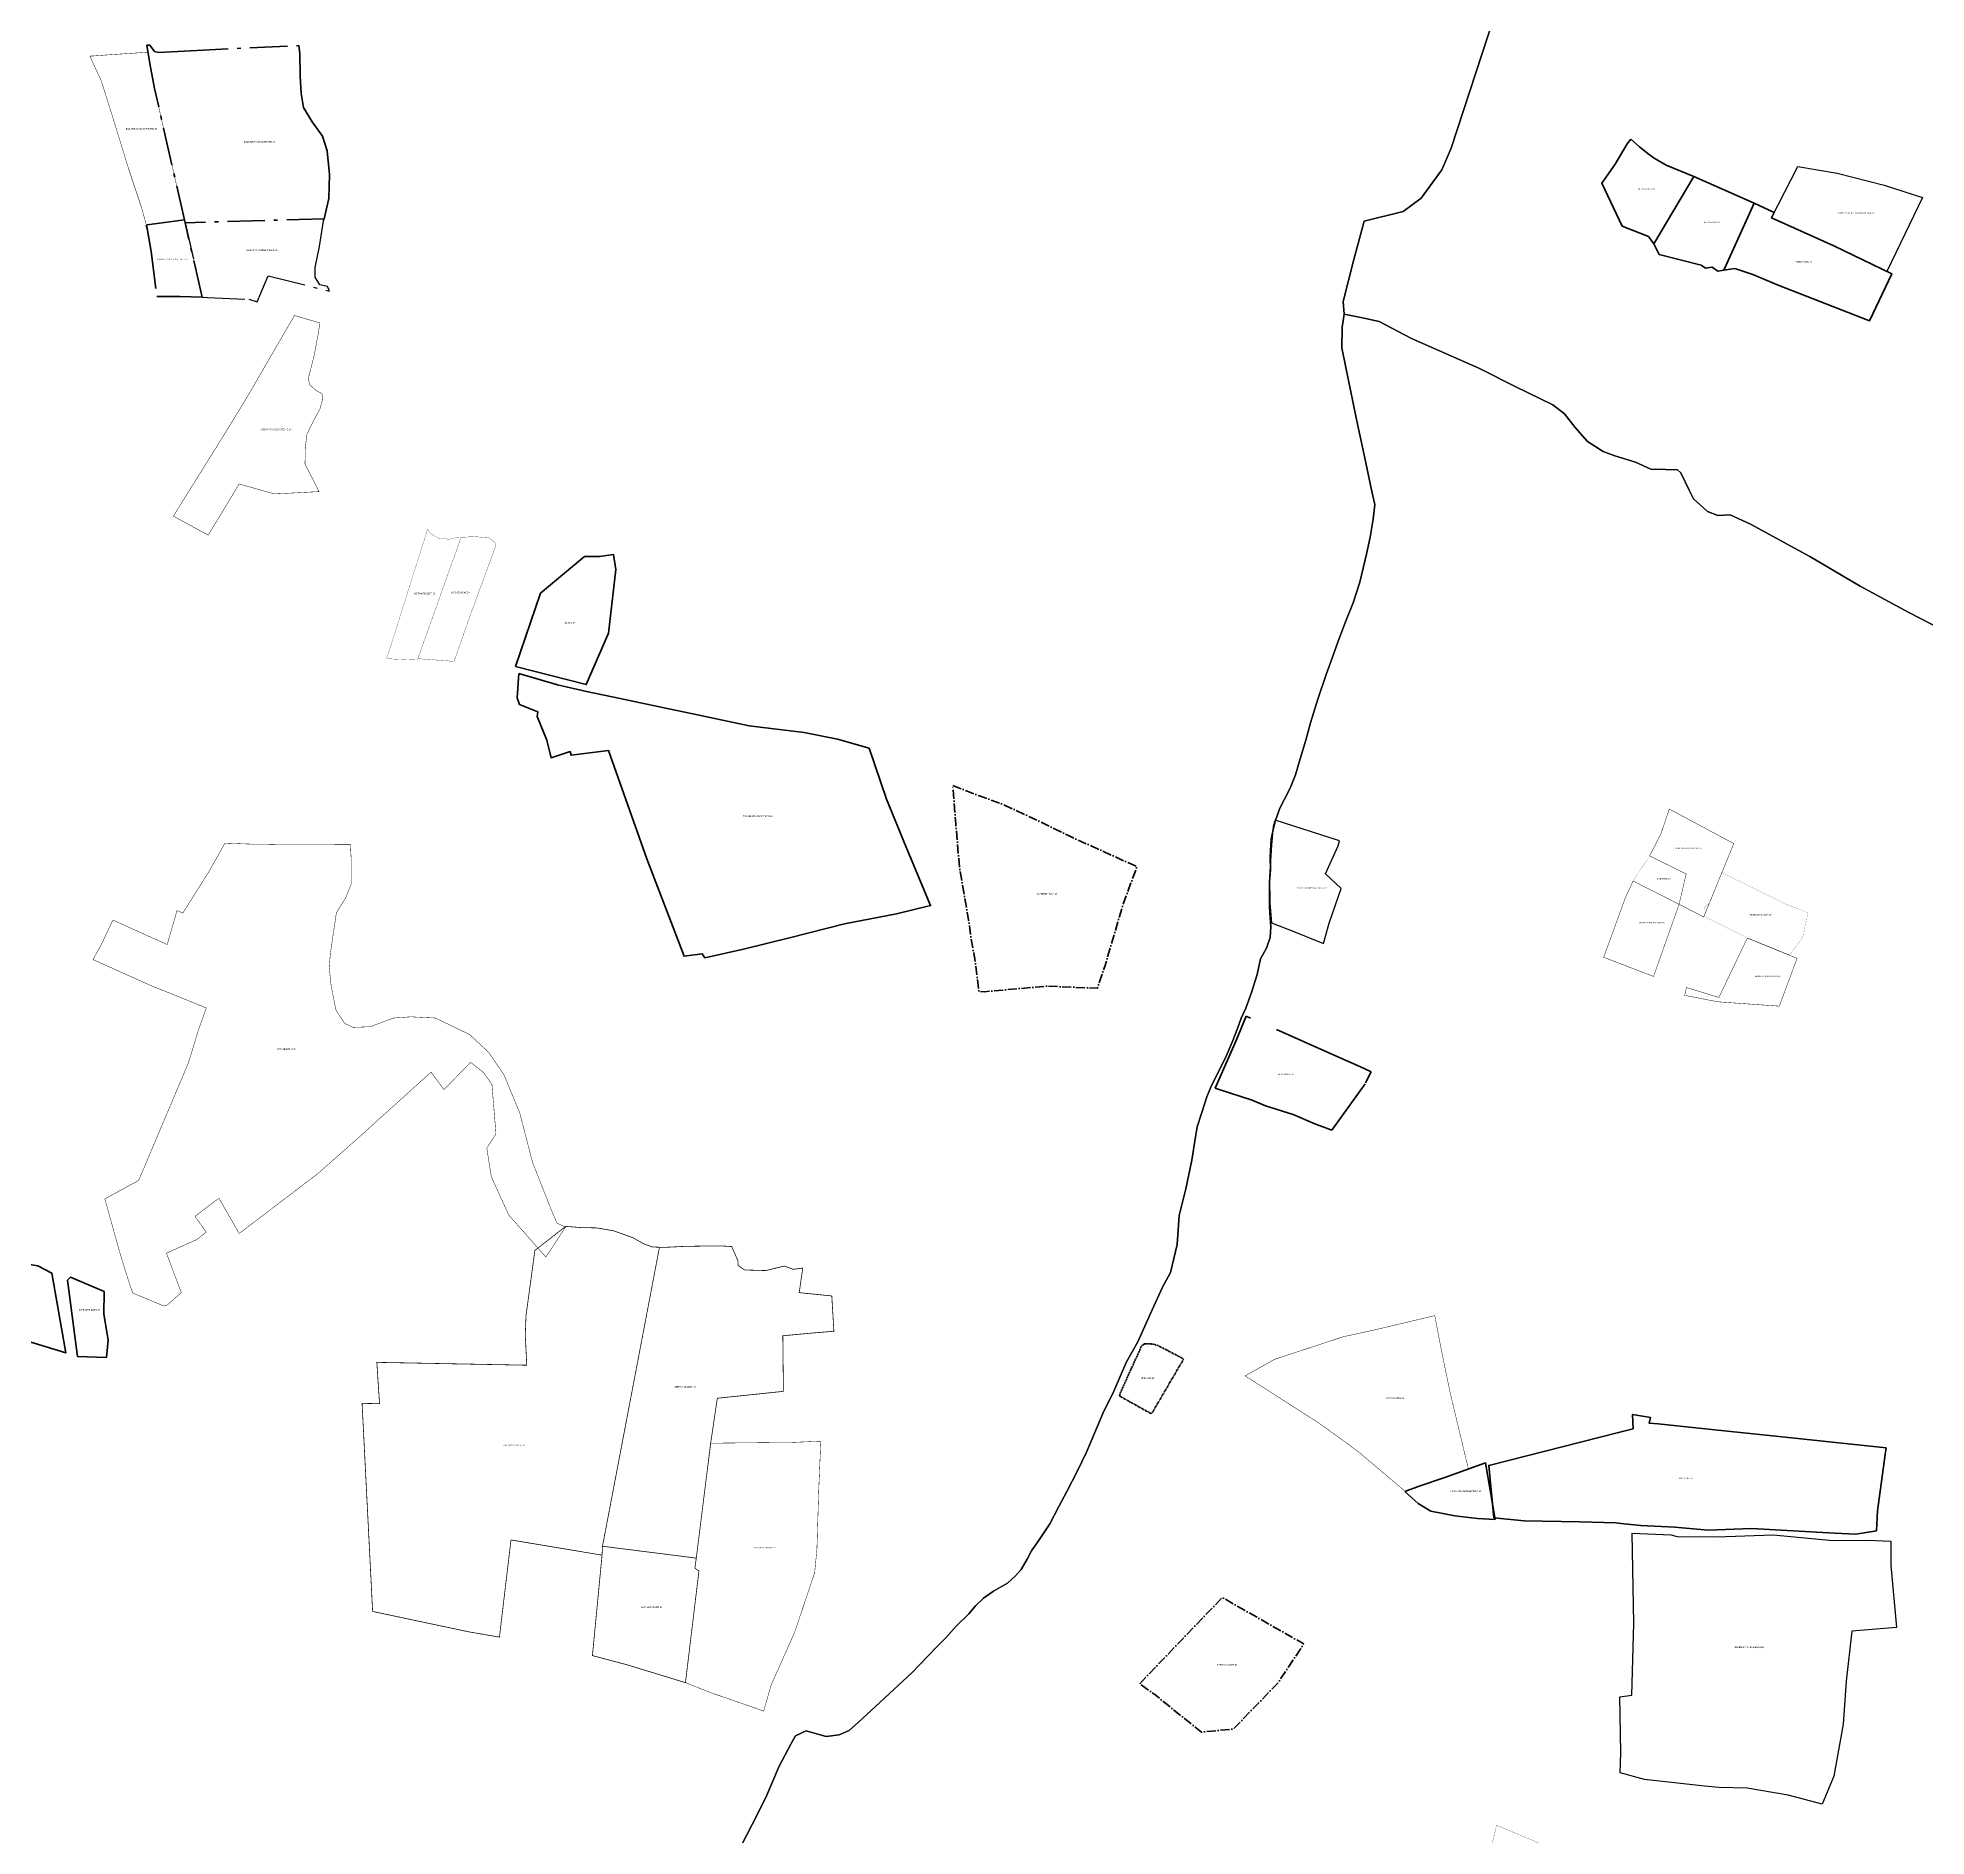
# Model space of a CAD drawing. Header units: metres. Extents: x 245125 to 394351, y 270578 to 4233311.
# Drawn here: x 266837 to 268093, y 4192723 to 4193920 of the extents above; entities that cross this region are included whole.
import ezdxf
from ezdxf.lldxf.tags import DXFTag

# ---------------------------------------------------------------- set-up
doc = ezdxf.new("R2010")
doc.units = ezdxf.units.M
for name, pattern in [('DASHDOT', [25.4, 12.7, -6.35, 0, -6.35]), ('DASHDOT_LINE', [18, 12, -3, 0, -3]), ('DASHED2', [9.525, 6.35, -3.175]), ('t-orio', [0.79, 0.5, -0.12, 0.05, -0.12])]:
    doc.linetypes.add(name, pattern=pattern)
for name, color, linetype in [('ASTOTA', 7, 'Continuous'), ('POINT', 7, 'Continuous'), ('topo2010', 207, 'Continuous'), ('topo2012', 144, 'Continuous'), ('topo2014', 230, 'Continuous'), ('topo2017', 2, 'Continuous'), ('topo2018', 5, 'Continuous'), ('topo2019', 6, 'Continuous'), ('topo2020', 3, 'Continuous'), ('topo2021', 4, 'Continuous'), ('topo2022', 30, 'Continuous'), ('topo2023', 41, 'Continuous'), ('topo2024', 160, 'Continuous')]:
    doc.layers.add(name, color=color, linetype=linetype)
doc.styles.get("Standard").update_dxf_attribs({"font": 'arial.ttf'})
tags = doc.linetypes.add('DASHDOT2', pattern=[0.5, 0.25, -0.125, 0, -0.125]).pattern_tags.tags
tags[10:11] = [DXFTag(74, 4), DXFTag(75, 0), DXFTag(340, '0'), DXFTag(46, 1.0), DXFTag(50, 0.0), DXFTag(44, 0.0), DXFTag(45, 0.0)]
tags[8:9] = [DXFTag(74, 4), DXFTag(75, 0), DXFTag(340, '0'), DXFTag(46, 1.0), DXFTag(50, 0.0), DXFTag(44, 0.0), DXFTag(45, 0.0)]
tags[6:7] = [DXFTag(74, 4), DXFTag(75, 0), DXFTag(340, '0'), DXFTag(46, 1.0), DXFTag(50, 0.0), DXFTag(44, 0.0), DXFTag(45, 0.0)]
tags[4:5] = [DXFTag(74, 4), DXFTag(75, 0), DXFTag(340, '0'), DXFTag(46, 1.0), DXFTag(50, 0.0), DXFTag(44, 0.0), DXFTag(45, 0.0)]
tags = doc.linetypes.add('HIDDEN', pattern=[0.375, 0.25, -0.125]).pattern_tags.tags
tags[6:7] = [DXFTag(74, 4), DXFTag(75, 0), DXFTag(340, '0'), DXFTag(46, 1.0), DXFTag(50, 0.0), DXFTag(44, 0.0), DXFTag(45, 0.0)]
tags[4:5] = [DXFTag(74, 4), DXFTag(75, 0), DXFTag(340, '0'), DXFTag(46, 1.0), DXFTag(50, 0.0), DXFTag(44, 0.0), DXFTag(45, 0.0)]

msp = doc.modelspace()

# ---------------------------------------------------------------- linework, layer by layer
for p, q in [((267990.4, 4193799.9), (267990.4, 4193799.9)), ((267703, 4193385.2), (267660.1, 4193399))]:
    msp.add_line(p, q)
at = {"layer": 'ASTOTA', "color": 253, "linetype": 'HIDDEN', "ltscale": 300}
for points in [[(267806.1, 4193934.5), (267777.1, 4193846.3), (267771.1, 4193832), (267757.2, 4193813.1), (267745.2, 4193804.2), (267719.2, 4193797.8), (267712.2, 4193771.4), (267705.4, 4193744.3), (267706.1, 4193735.8), (267704.6, 4193727.1), (267704.5, 4193713.5), (267707.1, 4193700.4), (267711.8, 4193677.7), (267714.3, 4193665.8), (267717.1, 4193652.5), (267720.4, 4193636.8), (267724.4, 4193617.8), (267726.3, 4193609.2), (267725.4, 4193599.3), (267723.4, 4193587.4), (267720.8, 4193576.1), (267716.4, 4193557.4), (267711.9, 4193543.7), (267707.3, 4193532.1), (267702, 4193518.2), (267698.2, 4193507.4), (267694, 4193495.9), (267688.5, 4193479.5), (267683.7, 4193463.8), (267680.4, 4193452.3), (267676.8, 4193439.8), (267673.7, 4193429.2), (267670.1, 4193420.4), (267666.1, 4193412.6), (267663.1, 4193406.9), (267660.3, 4193398.7), (267658.7, 4193392.5), (267657.5, 4193386.4), (267656.8, 4193374.7), (267656.9, 4193365.9), (267656.2, 4193358.2), (267656.3, 4193347.9), (267656.3, 4193341), (267656.8, 4193334.2), (267657.3, 4193328), (267656.8, 4193320.8), (267654.2, 4193313.9), (267650.4, 4193306.6), (267648.1, 4193296.3), (267644.4, 4193284.3), (267640.6, 4193273.9), (267637.4, 4193267.2), (267635, 4193260.3), (267631.4, 4193251.3), (267627.1, 4193240.8), (267621.8, 4193230.4), (267617, 4193220.9), (267614.6, 4193214.8), (267611.1, 4193203.8), (267608.2, 4193194.8), (267607, 4193188.3), (267604.6, 4193172.7), (267600.6, 4193153.6), (267596.2, 4193135.8), (267594.9, 4193116.5), (267590.5, 4193098), (267585.2, 4193088.2), (267577.2, 4193070.7), (267568.6, 4193051.8), (267561.2, 4193038.5), (267552.6, 4193018.9), (267545.3, 4193004.1), (267540, 4192991.5), (267534.5, 4192978.3), (267528.4, 4192965.4), (267521.5, 4192952.1), (267516.2, 4192942.2), (267510.1, 4192930.6), (267503.5, 4192920.6), (267497.9, 4192912.6), (267495.1, 4192907.2), (267491, 4192900.3), (267487.3, 4192896), (267481.9, 4192891.2), (267472.6, 4192885.8), (267465.9, 4192881.2), (267460.7, 4192876.1), (267456.1, 4192870.8), (267447.8, 4192862.5), (267440.9, 4192854.8), (267434.1, 4192847.9), (267429.8, 4192843.4), (267423.1, 4192836.5), (267418.4, 4192831.7), (267396.9, 4192811.7), (267382.7, 4192798.6), (267376.5, 4192793), (267370, 4192790.1), (267361.2, 4192789.1), (267351.8, 4192791.7), (267347.9, 4192792.9), (267340.8, 4192789.6), (267337.8, 4192783.9), (267329.9, 4192769.3), (267321, 4192748.5), (267311.9, 4192730.5), (267298.1, 4192703.3)], [(268117.1, 4193519), (268081.7, 4193537.2), (268049.3, 4193554.8), (268016, 4193574.5), (267976.5, 4193596.1), (267963, 4193602.2), (267954.7, 4193601.7), (267947.7, 4193604.4), (267938.5, 4193612.8), (267935.5, 4193618.6), (267930.1, 4193630.3), (267927.8, 4193632.2), (267919.9, 4193632.4), (267910.1, 4193632.7), (267899.9, 4193637.2), (267886.1, 4193641.6), (267878.4, 4193644.3), (267867.9, 4193651.1), (267859.8, 4193660.3), (267852.6, 4193669.4), (267844.8, 4193675.4), (267819.9, 4193687.7), (267795.6, 4193699.9), (267750.7, 4193719.7), (267729.2, 4193730.9), (267718.1, 4193733.4), (267706.1, 4193735.8), (267705.4, 4193744.3), (267712.2, 4193771.4), (267719.2, 4193797.8), (267745.2, 4193804.2), (267757.2, 4193813.1), (267771.1, 4193832), (267777.1, 4193846.3), (267806.1, 4193934.5)], [(267298.1, 4192703.3), (267311.9, 4192730.5), (267321, 4192748.5), (267329.9, 4192769.3), (267337.8, 4192783.9), (267340.8, 4192789.6), (267347.9, 4192792.9), (267351.8, 4192791.7), (267361.2, 4192789.1), (267370, 4192790.1), (267376.5, 4192793), (267382.7, 4192798.6), (267396.9, 4192811.7), (267418.4, 4192831.7), (267423.1, 4192836.5), (267429.8, 4192843.4), (267434.1, 4192847.9), (267440.9, 4192854.8), (267447.8, 4192862.5), (267456.1, 4192870.8), (267460.7, 4192876.1), (267465.9, 4192881.2), (267472.6, 4192885.8), (267481.9, 4192891.2), (267487.3, 4192896), (267491, 4192900.3), (267495.1, 4192907.2), (267497.9, 4192912.6), (267503.5, 4192920.6), (267510.1, 4192930.6), (267516.2, 4192942.2), (267521.5, 4192952.1), (267528.4, 4192965.4), (267534.5, 4192978.3), (267540, 4192991.5), (267545.3, 4193004.1), (267552.6, 4193018.9), (267561.2, 4193038.5), (267568.6, 4193051.8), (267577.2, 4193070.7), (267585.2, 4193088.2), (267590.5, 4193098), (267594.9, 4193116.5), (267596.2, 4193135.8), (267600.6, 4193153.6), (267604.6, 4193172.7), (267607, 4193188.3), (267608.2, 4193194.8), (267611.1, 4193203.8), (267614.6, 4193214.8), (267617, 4193220.9), (267621.8, 4193230.4), (267627.1, 4193240.8), (267631.4, 4193251.3), (267635, 4193260.3), (267637.4, 4193267.2), (267640.6, 4193273.9), (267644.4, 4193284.3), (267648.1, 4193296.3), (267650.4, 4193306.6), (267654.2, 4193313.9), (267656.8, 4193320.8), (267657.3, 4193328), (267656.8, 4193334.2), (267656.3, 4193341), (267656.3, 4193347.9), (267656.2, 4193358.2), (267656.9, 4193365.9), (267656.8, 4193374.7), (267657.5, 4193386.4), (267658.7, 4193392.5), (267660.3, 4193398.7), (267663.1, 4193406.9), (267666.1, 4193412.6), (267670.1, 4193420.4), (267673.7, 4193429.2), (267676.8, 4193439.8), (267680.4, 4193452.3), (267683.7, 4193463.8), (267688.5, 4193479.5), (267694, 4193495.9), (267698.2, 4193507.4), (267702, 4193518.2), (267707.3, 4193532.1), (267711.9, 4193543.7), (267716.4, 4193557.4), (267720.8, 4193576.1), (267723.4, 4193587.4), (267725.4, 4193599.3), (267726.3, 4193609.2), (267724.4, 4193617.8), (267720.4, 4193636.8), (267717.1, 4193652.5), (267714.3, 4193665.8), (267711.8, 4193677.7), (267707.1, 4193700.4), (267704.5, 4193713.5), (267704.6, 4193727.1), (267706.1, 4193735.8), (267718.1, 4193733.4), (267729.2, 4193730.9), (267750.7, 4193719.7), (267795.6, 4193699.9), (267819.9, 4193687.7), (267844.8, 4193675.4), (267852.6, 4193669.4), (267859.8, 4193660.3), (267867.9, 4193651.1), (267878.4, 4193644.3), (267886.1, 4193641.6), (267899.9, 4193637.2), (267910.1, 4193632.7), (267919.9, 4193632.4), (267927.8, 4193632.2), (267930.1, 4193630.3), (267935.5, 4193618.6), (267938.5, 4193612.8), (267947.7, 4193604.4), (267954.7, 4193601.7), (267963, 4193602.2), (267976.5, 4193596.1), (268016, 4193574.5), (268049.3, 4193554.8), (268081.7, 4193537.2), (268117.1, 4193519)], [(267298.1, 4192703.3), (267311.9, 4192730.5), (267321, 4192748.5), (267329.9, 4192769.3), (267337.8, 4192783.9), (267340.8, 4192789.6), (267347.9, 4192792.9), (267351.8, 4192791.7), (267361.2, 4192789.1), (267370, 4192790.1), (267376.5, 4192793), (267382.7, 4192798.6), (267396.9, 4192811.7), (267418.4, 4192831.7), (267423.1, 4192836.5), (267429.8, 4192843.4), (267434.1, 4192847.9), (267440.9, 4192854.8), (267447.8, 4192862.5), (267456.1, 4192870.8), (267460.7, 4192876.1), (267465.9, 4192881.2), (267472.6, 4192885.8), (267481.9, 4192891.2), (267487.3, 4192896), (267491, 4192900.3), (267495.1, 4192907.2), (267497.9, 4192912.6), (267503.5, 4192920.6), (267510.1, 4192930.6), (267516.2, 4192942.2), (267521.5, 4192952.1), (267528.4, 4192965.4), (267534.5, 4192978.3), (267540, 4192991.5), (267545.3, 4193004.1), (267552.6, 4193018.9), (267561.2, 4193038.5), (267568.6, 4193051.8), (267577.2, 4193070.7), (267585.2, 4193088.2), (267590.5, 4193098), (267594.9, 4193116.5), (267596.2, 4193135.8), (267600.6, 4193153.6), (267604.6, 4193172.7), (267607, 4193188.3), (267608.2, 4193194.8), (267611.1, 4193203.8), (267614.6, 4193214.8), (267617, 4193220.9), (267621.8, 4193230.4), (267627.1, 4193240.8), (267631.4, 4193251.3), (267635, 4193260.3), (267637.4, 4193267.2), (267640.6, 4193273.9), (267644.4, 4193284.3), (267648.1, 4193296.3), (267650.4, 4193306.6), (267654.2, 4193313.9), (267656.8, 4193320.8), (267657.3, 4193328), (267656.8, 4193334.2), (267656.3, 4193341), (267656.3, 4193347.9), (267656.2, 4193358.2), (267656.9, 4193365.9), (267656.8, 4193374.7), (267657.5, 4193386.4), (267658.7, 4193392.5), (267660.3, 4193398.7), (267663.1, 4193406.9), (267666.1, 4193412.6), (267670.1, 4193420.4), (267673.7, 4193429.2), (267676.8, 4193439.8), (267680.4, 4193452.3), (267683.7, 4193463.8), (267688.5, 4193479.5), (267694, 4193495.9), (267698.2, 4193507.4), (267702, 4193518.2), (267707.3, 4193532.1), (267711.9, 4193543.7), (267716.4, 4193557.4), (267720.8, 4193576.1), (267723.4, 4193587.4), (267725.4, 4193599.3), (267726.3, 4193609.2), (267724.4, 4193617.8), (267720.4, 4193636.8), (267717.1, 4193652.5), (267714.3, 4193665.8), (267711.8, 4193677.7), (267707.1, 4193700.4), (267704.5, 4193713.5), (267704.6, 4193727.1), (267706.1, 4193735.8), (267718.1, 4193733.4), (267729.2, 4193730.9), (267750.7, 4193719.7), (267795.6, 4193699.9), (267819.9, 4193687.7), (267844.8, 4193675.4), (267852.6, 4193669.4), (267859.8, 4193660.3), (267867.9, 4193651.1), (267878.4, 4193644.3), (267886.1, 4193641.6), (267899.9, 4193637.2), (267910.1, 4193632.7), (267919.9, 4193632.4), (267927.8, 4193632.2), (267930.1, 4193630.3), (267935.5, 4193618.6), (267938.5, 4193612.8), (267947.7, 4193604.4), (267954.7, 4193601.7), (267963, 4193602.2), (267976.5, 4193596.1), (268016, 4193574.5), (268049.3, 4193554.8), (268081.7, 4193537.2), (268117.1, 4193519)]]:
    msp.add_lwpolyline(points, dxfattribs=at)
at = {"layer": 'POINT', "color": 1}
msp.add_line((267772.9, 4192961.4), (267756, 4192955.7), dxfattribs=at)
at = {"layer": 'topo2010', "color": 207}
for p, q in [((267990.4, 4193799.9), (268007.9, 4193834.2)), ((268007.9, 4193834.2), (268034.1, 4193829.6)), ((268034.1, 4193829.6), (268065.3, 4193821.7)), ((268065.3, 4193821.7), (268090.8, 4193813.4)), ((268090.8, 4193813.4), (268067.2, 4193764.2)), ((268031.8, 4193781.3), (267990.4, 4193799.9)), ((268067.2, 4193764.2), (268031.8, 4193781.3)), ((267897.6, 4192924.5), (267923.4, 4192923.3)), ((267898.8, 4192864.3), (267897.6, 4192924.5)), ((267923.4, 4192923.3), (267927.6, 4192922.2)), ((267927.6, 4192922.2), (267953.8, 4192921.9)), ((267953.8, 4192921.9), (267991.6, 4192923.3)), ((267991.6, 4192923.3), (268031.4, 4192919.6)), ((268031.4, 4192919.6), (268054.6, 4192919.7)), ((268054.6, 4192919.7), (268069.9, 4192919.1)), ((268069.9, 4192919.1), (268069.8, 4192902.9)), ((268069.8, 4192902.9), (268073.6, 4192861.6)), ((267897.5, 4192816.5), (267898.8, 4192864.3)), ((268043.9, 4192859.1), (268040, 4192825.8)), ((268073.6, 4192861.6), (268043.9, 4192859.1)), ((267889.4, 4192815.5), (267897.5, 4192816.5)), ((268040, 4192825.8), (268038, 4192797.3)), ((267890.1, 4192778.3), (267889.4, 4192815.5)), ((268038, 4192797.3), (268031.8, 4192762.6)), ((267889.7, 4192764.8), (267890.1, 4192778.3)), ((267905.8, 4192760.5), (267889.7, 4192764.8)), ((267945.9, 4192756.1), (267905.8, 4192760.5)), ((267955.3, 4192755), (267945.9, 4192756.1)), ((267974.3, 4192754.7), (267955.3, 4192755)), ((268001.5, 4192750.1), (267974.3, 4192754.7)), ((268031.8, 4192762.6), (268024.2, 4192744.1)), ((268024.2, 4192744.1), (268001.5, 4192750.1))]:
    msp.add_line(p, q, dxfattribs=at)
at = {"layer": 'topo2012', "color": 144}
msp.add_lwpolyline([(267692.3, 4193316.9), (267696.1, 4193330.5), (267703.9, 4193353.5), (267693.5, 4193363.3), (267701.9, 4193381.9), (267703, 4193385.2), (267660.1, 4193399), (267658.7, 4193394.7), (267657.6, 4193382.6), (267656.3, 4193360.9), (267656.6, 4193343.7), (267657.6, 4193330.6), (267672.4, 4193324.8), (267692.3, 4193316.9)], dxfattribs=at)
at = {"layer": 'topo2014', "color": 230, "linetype": 'HIDDEN', "lineweight": 40, "ltscale": 2}
msp.add_lwpolyline([(267746.3, 4192952.2), (267755.2, 4192944.2), (267763.6, 4192939), (267779.6, 4192936), (267794.8, 4192934.1), (267806.4, 4192933.5), (267800, 4192971.2), (267772.9, 4192961.4), (267756, 4192955.7), (267746.3, 4192952.2)], dxfattribs=at)
at = {"layer": 'topo2017', "color": 2, "linetype": 'Continuous', "lineweight": 70, "ltscale": 2, "flags": 128}
msp.add_lwpolyline([(267154.5, 4193501.4), (267201.6, 4193489.3), (267216.3, 4193523.4), (267221.3, 4193565.9), (267221.3, 4193565.9), (267219.8, 4193575.8), (267210.5, 4193574.6), (267200.4, 4193574.4), (267171.1, 4193550.1), (267154.5, 4193501.4)], dxfattribs=at)
at = {"layer": 'topo2017', "color": 2, "linetype": 'DASHED2', "lineweight": 40, "ltscale": 6}
msp.add_lwpolyline([(267620.1, 4193220.6), (267622.8, 4193219.7), (267644.8, 4193212.6), (267653.7, 4193208.8), (267672.1, 4193203), (267686.5, 4193196.8), (267697.7, 4193192.6), (267720.3, 4193224.2), (267723.9, 4193231.4), (267718.8, 4193234), (267695.9, 4193244.2), (267640.7, 4193268.6), (267634.1, 4193252.3)], close=True, dxfattribs=at)
at = {"layer": 'topo2018', "color": 5, "linetype": 'DASHDOT2', "lineweight": 60, "ltscale": 25}
msp.add_lwpolyline([(267156.8, 4193496.7), (267182.5, 4193489.1), (267201.8, 4193484.7), (267224.2, 4193479.9), (267248.1, 4193474.9), (267275.6, 4193469.1), (267310.1, 4193461.7), (267346.6, 4193457.4), (267368.9, 4193453), (267389.8, 4193446.9), (267401.5, 4193412.9), (267414.5, 4193381.1), (267430.7, 4193342.2), (267408, 4193336.6), (267373.4, 4193329.9), (267337.8, 4193320.9), (267306.3, 4193313.2), (267280.4, 4193307.4), (267278.8, 4193310.1), (267266.7, 4193308.4), (267242, 4193373.2), (267216.3, 4193445.4), (267191.5, 4193442.2), (267190.8, 4193444.6), (267178.2, 4193440.6), (267175.3, 4193452.2), (267169, 4193468), (267169.4, 4193471.1), (267157.1, 4193476), (267155.6, 4193480.5), (267156.8, 4193496.7)], dxfattribs=at)
at = {"layer": 'topo2018', "color": 5, "linetype": 'DASHDOT_LINE', "lineweight": 60, "ltscale": 0.5, "flags": 128}
for points in [[(267445.5, 4193422.1), (267463.2, 4193415.2), (267478.3, 4193409.7), (267495.1, 4193402), (267522.9, 4193388.5), (267568.1, 4193368), (267559.1, 4193343.7), (267546.7, 4193301.7), (267541.8, 4193287.1), (267507.5, 4193288.5), (267503.2, 4193288.1), (267466.6, 4193284.8), (267462.8, 4193285), (267460.8, 4193303.1), (267457.7, 4193320.6), (267456, 4193332.7), (267450.1, 4193366.6), (267447.5, 4193396.7)], [(267569.9, 4192824.2), (267624.9, 4192881.6), (267642.5, 4192871.5), (267679.1, 4192850.7), (267661.7, 4192824.4), (267632.2, 4192794), (267611, 4192792), (267580, 4192816.9)]]:
    msp.add_lwpolyline(points, close=True, dxfattribs=at)
at = {"layer": 'topo2019', "color": 6, "linetype": 't-orio', "lineweight": 35, "ltscale": 50, "const_width": 0.3}
msp.add_lwpolyline([(266873.6, 4193907.7), (266883.1, 4193908.4), (266899.4, 4193909.5), (266904.3, 4193909.8), (266909.9, 4193910.2), (266911.2, 4193902.7), (266914.2, 4193886.1), (266934.2, 4193798.6), (266908.8, 4193795.2), (266905.7, 4193806.5), (266896.8, 4193833.2), (266885.6, 4193869.6), (266879.3, 4193889.6), (266878.4, 4193892.2), (266876.5, 4193896.1), (266871.2, 4193907.6)], close=True, dxfattribs=at)
at = {"layer": 'topo2019', "color": 6, "linetype": 't-orio', "lineweight": 35, "ltscale": 50}
for points in [[(266909.1, 4193914.8), (266911.1, 4193914.9), (266914.3, 4193910.6), (266916.8, 4193910.1), (266938.3, 4193911.2), (267010.3, 4193914.6), (267010.9, 4193909.6), (267011.2, 4193894.3), (267011.8, 4193882.7), (267013.4, 4193873.4), (267019.1, 4193863.9), (267026.1, 4193854.3), (267029.1, 4193844.5), (267030.7, 4193828.8), (267030.2, 4193812.7), (267027.2, 4193799.3), (266934.6, 4193796.7), (266914.2, 4193886.1), (266911.2, 4193902.7)], [(266908.8, 4193795.2), (266909.4, 4193792.9), (266912, 4193777.6), (266915.8, 4193747.5), (266931.4, 4193747.5), (266945.9, 4193747.1), (266934.6, 4193796.7), (266934.2, 4193798.6), (266908.8, 4193795.2)]]:
    msp.add_lwpolyline(points, close=True, dxfattribs=at)
at = {"layer": 'topo2019', "color": 6, "lineweight": 60, "flags": 128}
for points in [[(267896.7, 4193852.2), (267894.4, 4193849.1), (267886.4, 4193835.7), (267877.5, 4193823), (267891.1, 4193794.3), (267908.5, 4193787.5), (267912, 4193782.6), (267938.7, 4193827.4), (267920.4, 4193834.9), (267912.2, 4193839.6), (267907.1, 4193843.4), (267902.5, 4193847.3)], [(267938.7, 4193827.4), (267978.8, 4193809.6), (267978.8, 4193809.6), (267978.8, 4193809.6), (267958.6, 4193765.1), (267958.6, 4193765.1), (267954.6, 4193764.5), (267950.9, 4193767.2), (267946.4, 4193766.4), (267943.5, 4193768.4), (267915.7, 4193775.5), (267912, 4193782.6)], [(267978.8, 4193809.6), (267992.2, 4193803.6), (267990.4, 4193799.9), (268031.8, 4193781.3), (268070.4, 4193762.7), (268055.6, 4193731.3), (267994.9, 4193755.2), (267978, 4193762.3), (267966, 4193766.2), (267958.6, 4193765.1)], [(266794.7, 4193104.2), (266821.1, 4193104.1), (266832.6, 4193103), (266836.5, 4193102.3), (266845.9, 4193097.5), (266855.3, 4193044.5), (266799.8, 4193061.4), (266800.1, 4193063.4), (266799.9, 4193080.5), (266794.7, 4193104.2)]]:
    msp.add_lwpolyline(points, close=True, dxfattribs=at)
at = {"layer": 'topo2019', "color": 6, "linetype": 't-orio', "lineweight": 30, "ltscale": 50}
msp.add_lwpolyline([(266934.6, 4193796.7), (266945.9, 4193747.1), (266949.5, 4193747), (266977.1, 4193745.7), (266982.5, 4193744.1), (266990, 4193761.3), (267030.4, 4193751.2), (267030.5, 4193751.9), (267029.3, 4193754.2), (267024.3, 4193755.4), (267021.2, 4193760.4), (267021.2, 4193766.8), (267024.1, 4193780.9), (267026.8, 4193797.9), (267027.2, 4193799.3), (266934.6, 4193796.7)], close=True, dxfattribs=at)
at = {"layer": 'topo2019', "color": 6, "linetype": 't-orio', "ltscale": 50, "const_width": 0.3}
msp.add_lwpolyline([(267007.4, 4193734.9), (267006.1, 4193732.7), (266975.4, 4193679.8), (266961.5, 4193657.1), (266926.8, 4193601.4), (266950, 4193588.7), (266970.6, 4193622.8), (266993.9, 4193616.2), (267000.9, 4193616.5), (267023.8, 4193617.7), (267019.4, 4193626.4), (267014.4, 4193635.9), (267014.6, 4193647.1), (267015.7, 4193655.9), (267019.4, 4193663.6), (267024.4, 4193672.9), (267026.2, 4193679.3), (267025.7, 4193682.9), (267021.8, 4193685), (267017.7, 4193688.6), (267016.6, 4193692.7), (267017.3, 4193695.9), (267020.3, 4193707.4), (267023.2, 4193722.6), (267024.3, 4193730), (267007.4, 4193734.9)], close=True, dxfattribs=at)
at = {"layer": 'topo2019', "color": 6, "ltscale": 25, "const_width": 0.3}
msp.add_lwpolyline([(267928.9, 4193343), (267933.6, 4193363.2), (267909.3, 4193375.2), (267916.8, 4193389.9), (267922.4, 4193406.4), (267965.3, 4193383.4), (267955.2, 4193358.8), (267945.3, 4193334.6)], close=True, dxfattribs=at)
at = {"layer": 'topo2019', "color": 6, "ltscale": 28, "const_width": 0.3}
msp.add_lwpolyline([(267928.9, 4193343), (267911.9, 4193295), (267878.7, 4193307.7), (267893.2, 4193347.5), (267898.3, 4193358.5)], close=True, dxfattribs=at)
at = {"layer": 'topo2019', "color": 6, "ltscale": 22, "const_width": 0.3}
msp.add_lwpolyline([(267933.8, 4193287.6), (267955.4, 4193281), (267974.3, 4193320.5), (268007.4, 4193307), (267995.6, 4193275.2), (267954.6, 4193278.1), (267932.6, 4193282.4)], close=True, dxfattribs=at)
at = {"layer": 'topo2019', "color": 6, "linetype": 'DASHDOT', "lineweight": 70, "ltscale": 2, "const_width": 0.5, "flags": 128}
for points in [[(267187.9, 4193128.6), (267198.4, 4193127.8), (267208.6, 4193127.6), (267219.7, 4193125.7), (267232.6, 4193121.1), (267239.4, 4193117.2), (267245.6, 4193114.9), (267253.2, 4193114.6), (267266.9, 4193115.3), (267279.3, 4193115.5), (267292.9, 4193115.5), (267298.4, 4193115.2), (267302.5, 4193105.8), (267302.7, 4193102.5), (267307, 4193099.6), (267321.1, 4193099.2), (267333.4, 4193102.2), (267339.5, 4193100), (267345.7, 4193100.9), (267343.3, 4193084.5), (267365, 4193082.3), (267366.4, 4193058.8), (267354.2, 4193057.8), (267332.4, 4193055.8), (267332.8, 4193018.8), (267288.8, 4193014.2), (267284.4, 4192984.4), (267274.8, 4192907.8), (267212.4, 4192915.7), (267212.1, 4192909.8), (267212.1, 4192909.8), (267210.1, 4192910.1), (267151.5, 4192919.9), (267143.8, 4192855.2), (267123.5, 4192858.7), (267059.4, 4192872.3), (267052.4, 4193010.8), (267064, 4193010.6), (267062.2, 4193038.1), (267162, 4193036.2), (267161, 4193056.3), (267161.5, 4193069.3), (267167.4, 4193112.6), (267187.9, 4193128.6)], [(267212.1, 4192909.8), (267205.7, 4192842.9), (267228.7, 4192836.8), (267267.6, 4192824.9), (267276.6, 4192899.3), (267273.9, 4192901), (267274.8, 4192907.8)]]:
    msp.add_lwpolyline(points, dxfattribs=at)
msp.add_lwpolyline([(267332.4, 4193055.8), (267354.2, 4193057.8), (267366.4, 4193058.8), (267365, 4193082.3), (267343.3, 4193084.5), (267345.7, 4193100.9), (267339.5, 4193100), (267333.4, 4193102.2), (267321.1, 4193099.2), (267307, 4193099.6), (267302.7, 4193102.5), (267302.5, 4193105.8), (267298.4, 4193115.2), (267292.9, 4193115.5), (267279.3, 4193115.5), (267266.9, 4193115.3), (267253.2, 4193114.6), (267250.3, 4193114.7), (267212.4, 4192915.7), (267274.8, 4192907.8), (267284.4, 4192984.4), (267288.8, 4193014.2), (267332.8, 4193018.8)], close=True, dxfattribs=at)
at = {"layer": 'topo2019', "color": 6, "lineweight": 60}
msp.add_lwpolyline([(266882.2, 4193041.4), (266883.5, 4193053.2), (266880.6, 4193070.2), (266880.8, 4193085.2), (266880.8, 4193085.2), (266858.4, 4193094.7), (266856.4, 4193092.7), (266863.1, 4193042.1)], close=True, dxfattribs=at)
at = {"layer": 'topo2019', "color": 6, "linetype": 't-orio', "lineweight": 70, "flags": 128}
msp.add_lwpolyline([(267573, 4193050.4), (267578.7, 4193050.3), (267581.8, 4193049.4), (267599.2, 4193040.4), (267577.8, 4193003.8), (267556.3, 4193015.8), (267557.2, 4193018.1), (267562.8, 4193030.6), (267569.9, 4193046.1), (267571.1, 4193049)], close=True, dxfattribs=at)
at = {"layer": 'topo2019', "color": 6, "lineweight": 40, "ltscale": 2}
msp.add_lwpolyline([(267805.6, 4192934.6), (267802.2, 4192969.5), (267888.6, 4192991.3), (267898.3, 4192993.8), (267898, 4193003.4), (267909.9, 4193001.3), (267908.9, 4192997.7), (267914.9, 4192997.1), (267946.2, 4192993.9), (267995.2, 4192988.7), (268066.7, 4192981.1), (268066.1, 4192976.7), (268060.9, 4192939.3), (268060.2, 4192925.9), (268046.5, 4192923.7), (268032.6, 4192924.4), (267977.1, 4192927.4), (267948.3, 4192926.3), (267926.1, 4192928.3), (267903.5, 4192929.4), (267890.2, 4192930.8), (267887.1, 4192931.2), (267862.7, 4192931.9), (267825.7, 4192932.6), (267805.6, 4192934.6)], close=True, dxfattribs=at)
at = {"layer": 'topo2020', "color": 3, "lineweight": 30, "ltscale": 12, "const_width": 0.18}
msp.add_lwpolyline([(267118.3, 4193587.3), (267127.1, 4193587.7), (267132.8, 4193587.3), (267136.8, 4193587), (267141, 4193583.6), (267141.4, 4193581.6), (267125.2, 4193537.7), (267113.6, 4193504.7), (267089.5, 4193506.5)], close=True, dxfattribs=at)
at = {"layer": 'topo2020', "color": 3, "lineweight": 70, "ltscale": 40, "const_width": 0.1}
msp.add_lwpolyline([(267909.3, 4193375.2), (267933.6, 4193363.2), (267928.9, 4193343), (267898.3, 4193358.5)], close=True, dxfattribs=at)
at = {"layer": 'topo2021', "color": 4, "const_width": 0.3}
for points in [[(266899.7, 4193084.3), (266896.9, 4193092.6), (266891.4, 4193110.3), (266890.3, 4193114.2), (266881.2, 4193146.9), (266903.7, 4193159.2), (266913.1, 4193181.4), (266936.8, 4193237.4), (266943.3, 4193258.7), (266948.7, 4193274), (266925.4, 4193283.5), (266913.4, 4193288.2), (266873.3, 4193306.2), (266879, 4193316.5), (266886.5, 4193332.5), (266922.7, 4193316.2), (266929.2, 4193338.8), (266933.1, 4193337.2), (266950.2, 4193364.3), (266961.1, 4193383.7), (266977.5, 4193383.1), (266987.7, 4193383), (266998.7, 4193382.8), (267044.6, 4193382.9), (267045.2, 4193371.9), (267045.2, 4193356.6), (267041.5, 4193347.3), (267035.3, 4193337.4), (267032.5, 4193318.6), (267031.3, 4193310.4), (267030.5, 4193301), (267031.8, 4193288.8), (267035, 4193272.5), (267040.8, 4193263.7), (267046.5, 4193261.1), (267057.9, 4193261.5), (267073.3, 4193267.3), (267084.8, 4193268.1), (267101.1, 4193267.3), (267124, 4193256.3), (267136.7, 4193244.4), (267146.9, 4193229.4), (267157.4, 4193203.9), (267165.8, 4193171.3), (267179, 4193137.9), (267182.1, 4193130.8), (267186.9, 4193128.6), (267188.1, 4193128.6), (267174.7, 4193108.2), (267150, 4193136.2), (267138.4, 4193161.6), (267135.4, 4193180.8), (267141.5, 4193190.1), (267138.8, 4193223.3), (267132.9, 4193231.3), (267124.6, 4193237.8), (267106.9, 4193219.6), (267098.3, 4193231.3), (267050.4, 4193188), (267025.5, 4193166), (267023.3, 4193164), (266970.6, 4193123.9), (266957.1, 4193147.4), (266941.2, 4193135.3), (266948.7, 4193124.7), (266942.1, 4193119.7), (266922.2, 4193110.8), (266932.1, 4193084.5), (266922.4, 4193076), (266920.5, 4193075.6), (266899.7, 4193084.3)], [(267640.1, 4193029.1), (267659.7, 4193040.1), (267659.7, 4193040.1), (267705.2, 4193055.1), (267725.9, 4193059.6), (267766.3, 4193069.2), (267770.4, 4193047.7), (267776.5, 4193018), (267784.8, 4192983.3), (267787.6, 4192971.7), (267788.7, 4192967.1), (267772.9, 4192961.4), (267756, 4192955.7), (267746.5, 4192952.3), (267717.1, 4192977.2), (267709.3, 4192983.2), (267688.7, 4192998), (267640.1, 4193029.1)]]:
    msp.add_lwpolyline(points, dxfattribs=at)
at = {"layer": 'topo2022', "color": 30, "linetype": 't-orio', "lineweight": 40, "ltscale": 35, "const_width": 0.15, "flags": 128}
msp.add_lwpolyline([(267089.2, 4193505.6), (267086.2, 4193505.7), (267074, 4193506.2), (267069.4, 4193506.5), (267068.8, 4193506.6), (267069.9, 4193510.1), (267096, 4193592.6), (267097.9, 4193589.8), (267103.1, 4193586.8), (267110.1, 4193586), (267116.2, 4193587.2), (267118.3, 4193587.3), (267089.2, 4193505.6)], dxfattribs=at)
at = {"layer": 'topo2022', "color": 30, "linetype": 't-orio', "ltscale": 25, "const_width": 0.15}
msp.add_lwpolyline([(267807.4, 4192730), (267845.3, 4192714.1), (267844.9, 4192714.2), (267838.9, 4192712.9), (267835.8, 4192710.7), (267833.4, 4192707.9), (267831.9, 4192705.7), (267829.1, 4192704.6), (267825.2, 4192704.6), (267820.6, 4192704), (267820.6, 4192703.9), (267802.1, 4192707)], close=True, dxfattribs=at)
at = {"layer": 'topo2023', "color": 246, "linetype": 't-orio', "ltscale": 2, "const_width": 0.1}
msp.add_lwpolyline([(267957.4, 4193364.1), (267999.6, 4193343.3), (268014.7, 4193337.3), (268011.1, 4193321), (268002.5, 4193309.2), (267972.7, 4193321.4), (267948.7, 4193333.4), (267945.5, 4193335.2), (267946.7, 4193338), (267945.4, 4193340.9), (267949, 4193343.6)], close=True, dxfattribs=at)
at = {"layer": 'topo2024', "linetype": 't-orio', "ltscale": 50, "const_width": 0.3}
msp.add_lwpolyline([(267284.4, 4192984.3), (267325.6, 4192984.7), (267330.9, 4192984.7), (267338.2, 4192984.8), (267357.7, 4192985.6), (267356.3, 4192953.2), (267355.1, 4192913.7), (267353.6, 4192898.1), (267340.1, 4192858), (267324.6, 4192823.2), (267319.7, 4192806), (267293.5, 4192815.1), (267285.8, 4192817.7), (267267.6, 4192824.9), (267276.6, 4192899.3), (267273.9, 4192901), (267274.8, 4192907.8)], close=True, dxfattribs=at)

# ---------------------------------------------------------------- texts
at = {"layer": 'topo2010', "color": 207, "lineweight": 80, "ltscale": 20, "insert": (268034, 4193803.7), "char_height": 1, "width": 33.068, "attachment_point": 1}
msp.add_mtext('NTAKOYΛΙΑΣ ΑΥΓΕΙΟ-10(ορθογωνιες)', dxfattribs=at)
at = {"layer": 'topo2010', "color": 207, "insert": (267965.7, 4192849), "char_height": 1, "width": 4.974, "attachment_point": 1}
msp.add_mtext('ΦΕΛΕΣΚΟΥΡΑ-10(ορθογωνιες)', dxfattribs=at)
at = {"layer": 'topo2012', "color": 144, "linetype": 'ByBlock', "lineweight": 80, "ltscale": 20, "insert": (267673.8, 4193354.3), "char_height": 1, "width": 50.386, "attachment_point": 1}
msp.add_mtext('ΠΑΝΑΓΙΩΤΟΠΟΥΛΟΣ ΣΩΣΤΙ-12', dxfattribs=at)
at = {"layer": 'topo2014', "color": 230, "lineweight": 80, "ltscale": 20, "insert": (267776.5, 4192952.8), "char_height": 1, "width": 22.372, "attachment_point": 1}
msp.add_mtext('ΜΑΥΡΟΜΜΑΤΗ ΠΑΝΑΓΙΩΤΑ-14', dxfattribs=at)
at = {"layer": 'topo2017', "color": 2, "char_height": 1, "width": 17.175, "attachment_point": 1}
for s, insert in [('kalatzis-17', (267187.4, 4193530.9)), ('ΝΤΑΛΑΜΑΡΑ-17', (267661.9, 4193230.3))]:
    msp.add_mtext(s, dxfattribs=dict(at, insert=insert))
at = {"layer": 'topo2018', "color": 5, "linetype": 'ByBlock', "lineweight": 80, "ltscale": 20, "char_height": 1, "attachment_point": 1}
for s, insert, width in [('ΡΟΥΜΕΛΙΩΤΗΣ ΕΥΘΥΜΙΟΣ-18', (267305.7, 4193402.2), 57.53), ('ΚΑΠΕΡΩΝΗ ΝΙΚΗ-18', (267501.5, 4193350.5), 28.594), ('ΓΚΡΙΛΛΑ ΧΑΒΑΡΙ-18', (267621.5, 4192837.3), 30.631)]:
    msp.add_mtext(s, dxfattribs=dict(at, insert=insert, width=width))
at = {"layer": 'topo2019', "color": 6, "lineweight": 80, "ltscale": 20, "char_height": 1, "attachment_point": 1}
for s, insert, width in [('ΒΑΣΙΛΟΠΟΥΛΟΣ ΒΑΓΓΕΛΗΣ-19', (266895.2, 4193859.7), 30.644), ('ΒΑΣΙΛΟΠΟΥΛΟΣ ΒΑΓΓΕΛΗΣ-19', (266973.7, 4193851), 45.899), ('NTAKOYΛΙΑΣ-19', (267901.9, 4193819.6), 9.649), ('NTAKOYΛΙΑΣ-19', (267945.4, 4193797.4), 9.649), ('ΒΑΣΙΛΟΠΟΥΛΟΣ ΒΑΓΓΕΛΗΣ-19', (266915.5, 4193772.8), 30.948), ('ΒΑΣΙΛΟΠΟΥΛΟΣ ΒΑΓΓΕΛΗΣ-19', (266975.4, 4193778.9), 32.548), ('NTAKOYΛΙΑΣ-19', (268006.1, 4193771.1), 9.649), ('ΒΑΣΙΛΟΠΟΥΛΟΣ ΒΑΓΓΕΛΗΣ-19', (266984.7, 4193659.6), 24.904), ('ZΩΓΡΑΦΟΣ ΣΩΣΤΙ-19', (266863.9, 4193073.6), 17.376), ('ZΩΓΡΑΦΟΣ ΣΩΣΤΙ-19', (267260.4, 4193022.3), 14.159), ('ZΩΓΡΑΦΟΣ ΣΩΣΤΙ-19', (267146.4, 4192983.4), 22.827), ('MAΡΙΤΣΑΣ-19', (267929, 4192961.4), 5.668), ('ZΩΓΡΑΦΟΣ ΣΩΣΤΙ-19', (267238.1, 4192875.6), 26.787)]:
    msp.add_mtext(s, dxfattribs=dict(at, insert=insert, width=width))
at = {"layer": 'topo2019', "color": 6, "lineweight": 35, "ltscale": 25, "char_height": 1, "attachment_point": 1}
for insert, width in [((267926.5, 4193380.7), 17.494), ((267902, 4193331.3), 20.681), ((267979.2, 4193295.5), 36.516)]:
    msp.add_mtext('ΜΑΡΙΤΣΑ ΜΑΡΙΑ ΓΙΩΤΑ-19', dxfattribs=dict(at, insert=insert, width=width))
at = {"layer": 'topo2019', "color": 6, "insert": (267570.6, 4193028.1), "char_height": 1, "width": 4.974, "attachment_point": 1}
msp.add_mtext('ΜΠΡΑΝΗΣ-19', dxfattribs=at)
at = {"layer": 'topo2020', "color": 3, "lineweight": 35, "ltscale": 25, "char_height": 1, "width": 4.974, "attachment_point": 1}
for s, insert in [('ΜΠΟΥΖΟΥΡΑΣ-20', (267112, 4193551)), ('ΜΑΡΙΤΣΑΣ-20', (267914.3, 4193360.5))]:
    msp.add_mtext(s, dxfattribs=dict(at, insert=insert))
at = {"layer": 'topo2021', "color": 4, "ltscale": 3, "char_height": 1, "width": 4.974, "attachment_point": 1}
for s, insert in [('ΡΟΥΜΕΛΙΩΤΗΣ-21', (266996.2, 4193247.1)), ('MAYΡΟΜΑΤΗΣ-21', (267734.2, 4193014.8))]:
    msp.add_mtext(s, dxfattribs=dict(at, insert=insert))
at = {"layer": 'topo2022', "color": 30, "insert": (267087.1, 4193550.4), "char_height": 1, "width": 16.908, "attachment_point": 1}
msp.add_mtext('ZΩΓΡΑΦΟΣ ΣΩΣΤΙ-22', dxfattribs=at)
at = {"layer": 'topo2023', "color": 246, "lineweight": 35, "ltscale": 25, "insert": (267975.5, 4193336.5), "char_height": 1, "width": 17.494, "attachment_point": 1}
msp.add_mtext('ΑΘΑΝΑΣΟΠΟΥΛΟΥ-23', dxfattribs=at)
at = {"layer": 'topo2024', "lineweight": 80, "ltscale": 20, "insert": (267313.1, 4192915.2), "char_height": 1, "width": 26.787, "attachment_point": 1}
msp.add_mtext('ΓΚΡΙΛΛΑΣ ΒΑΣΙΛΗΣ-24', dxfattribs=at)

doc.saveas('drawing.dxf')
